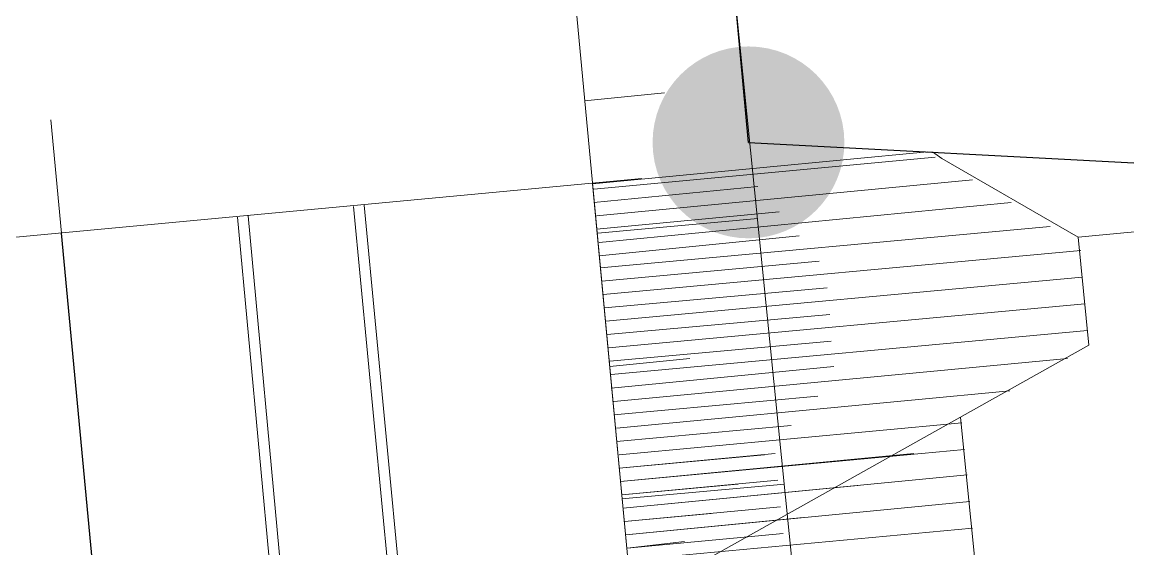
# Model space of a CAD drawing. Header units: metres. Extents: x 535281 to 535678, y 1836935 to 1837211.
# Drawn here: x 535423.8 to 535432.08, y 1837026.67 to 1837030.62 of the extents above; entities that cross this region are included whole.
import ezdxf

# ---------------------------------------------------------------- set-up
doc = ezdxf.new("R2010")
doc.units = ezdxf.units.M
doc.header["$MEASUREMENT"] = 0
doc.linetypes.add('DGN Style 2', pattern=[6.6157, 3.96942, -2.64628])
for name, color, linetype, lineweight in [('Level 2', 1, 'Continuous', 0), ('Level 32', 1, 'Continuous', 0), ('Level 37', 1, 'Continuous', 0), ('Level 38', 1, 'Continuous', 0), ('Level 4', 1, 'Continuous', 0), ('Level 42', 1, 'Continuous', 0), ('Level 43', 1, 'Continuous', 0), ('Level 5', 1, 'Continuous', 0), ('Level 8', 1, 'Continuous', 0), ('Level 9', 1, 'Continuous', 0)]:
    doc.layers.add(name, color=color, linetype=linetype, lineweight=lineweight)

msp = doc.modelspace()

# ---------------------------------------------------------------- hatches: boundary and pattern name
at = {"layer": 'Level 4', "linetype": 'Continuous', "lineweight": 0}
h = msp.add_hatch(color=7, dxfattribs=at)
edge = h.paths.add_edge_path()
edge.add_arc((535429.24, 1837029.72), 0.7187, 270, 630)

# ---------------------------------------------------------------- linework, layer by layer
at = {"layer": 'Level 2', "color": 7, "linetype": 'Continuous', "lineweight": 0}
for p, q in [((535428.01, 1837030.03), (535428.61, 1837030.09)), ((535428.11, 1837029.04), (535429.31, 1837029.15)), ((535428.2, 1837028.04), (535428.8, 1837028.1)), ((535428.29, 1837027.05), (535429.51, 1837027.16))]:
    msp.add_line(p, q, dxfattribs=at)
at = {"layer": 'Level 2', "color": 7, "linetype": 'Continuous', "lineweight": 0, "flags": 128}
for points in [[(535435.98, 1836945.1), (535434.11, 1836965.01), (535432.24, 1836984.92), (535430.38, 1837004.83), (535428.51, 1837024.75), (535426.64, 1837044.66), (535424.77, 1837064.57), (535422.91, 1837084.48), (535421.04, 1837104.4), (535419.17, 1837124.31), (535417.31, 1837144.22), (535416.21, 1837155.93), (535415.18, 1837169.05), (535414.35, 1837183.74), (535414.41, 1837201.28)], [(535415.74, 1837201.28), (535415.97, 1837183.82), (535416.56, 1837169.17), (535417.48, 1837156.05), (535418.53, 1837144.34), (535420.19, 1837124.41), (535422.31, 1837104.52), (535423.93, 1837084.58), (535425.86, 1837064.67), (535427.73, 1837044.76), (535429.74, 1837024.86), (535431.04, 1837004.9), (535433, 1836984.99), (535434.23, 1836965.02), (535437.05, 1836945.2), (535437.06, 1836945.1)]]:
    msp.add_lwpolyline(points, dxfattribs=at)
at = {"layer": 'Level 32', "color": 7, "linetype": 'Continuous', "lineweight": 0}
for p, q in [((535428.07, 1837029.41), (535430.58, 1837029.65)), ((535428.07, 1837029.41), (535430.58, 1837029.65)), ((535428.08, 1837029.37), (535430.64, 1837029.61)), ((535428.08, 1837029.37), (535430.64, 1837029.61)), ((535430.69, 1837029.6), (535430.62, 1837029.65)), ((535430.69, 1837029.6), (535430.62, 1837029.65)), ((535428.1, 1837029.17), (535430.92, 1837029.44)), ((535428.1, 1837029.17), (535430.92, 1837029.44)), ((535428.08, 1837029.27), (535429.31, 1837029.39)), ((535428.08, 1837029.27), (535429.31, 1837029.39)), ((535428.12, 1837028.97), (535431.21, 1837029.27)), ((535428.12, 1837028.97), (535431.21, 1837029.27)), ((535428.1, 1837029.07), (535429.47, 1837029.2)), ((535428.1, 1837029.07), (535429.47, 1837029.2)), ((535428.12, 1837028.87), (535429.62, 1837029.02)), ((535428.12, 1837028.87), (535429.62, 1837029.02)), ((535428.13, 1837028.78), (535431.5, 1837029.09)), ((535428.13, 1837028.78), (535431.5, 1837029.09)), ((535428.15, 1837028.58), (535431.73, 1837028.91)), ((535428.15, 1837028.58), (535431.73, 1837028.91)), ((535428.14, 1837028.68), (535429.77, 1837028.83)), ((535428.14, 1837028.68), (535429.77, 1837028.83)), ((535428.17, 1837028.38), (535431.74, 1837028.71)), ((535428.17, 1837028.38), (535431.74, 1837028.71)), ((535428.16, 1837028.48), (535429.83, 1837028.63)), ((535428.16, 1837028.48), (535429.83, 1837028.63)), ((535428.18, 1837028.28), (535429.85, 1837028.43)), ((535428.18, 1837028.28), (535429.85, 1837028.43)), ((535428.19, 1837028.18), (535431.76, 1837028.51)), ((535428.19, 1837028.18), (535431.76, 1837028.51)), ((535428.21, 1837027.98), (535431.78, 1837028.31)), ((535428.21, 1837027.98), (535431.78, 1837028.31)), ((535428.2, 1837028.08), (535429.86, 1837028.23)), ((535428.2, 1837028.08), (535429.86, 1837028.23)), ((535428.23, 1837027.78), (535431.63, 1837028.1)), ((535428.23, 1837027.78), (535431.63, 1837028.1)), ((535428.21, 1837027.88), (535429.88, 1837028.04)), ((535428.21, 1837027.88), (535429.88, 1837028.04)), ((535428.25, 1837027.58), (535431.2, 1837027.86)), ((535428.25, 1837027.58), (535431.2, 1837027.86)), ((535428.23, 1837027.68), (535429.76, 1837027.82)), ((535428.23, 1837027.68), (535429.76, 1837027.82)), ((535428.25, 1837027.48), (535429.56, 1837027.6)), ((535428.25, 1837027.48), (535429.56, 1837027.6)), ((535428.27, 1837027.38), (535430.84, 1837027.62)), ((535428.27, 1837027.38), (535430.84, 1837027.62)), ((535428.27, 1837027.28), (535429.44, 1837027.39)), ((535428.27, 1837027.28), (535429.44, 1837027.39)), ((535428.27, 1837027.28), (535429.36, 1837027.38)), ((535428.27, 1837027.28), (535429.36, 1837027.38)), ((535428.28, 1837027.18), (535430.86, 1837027.42)), ((535428.28, 1837027.18), (535430.86, 1837027.42)), ((535428.28, 1837027.18), (535430.48, 1837027.39)), ((535428.28, 1837027.18), (535430.48, 1837027.39)), ((535428.29, 1837027.08), (535429.46, 1837027.19)), ((535428.29, 1837027.08), (535429.46, 1837027.19)), ((535428.3, 1837026.98), (535430.88, 1837027.23)), ((535428.3, 1837026.98), (535430.88, 1837027.23)), ((535428.29, 1837027.08), (535429.16, 1837027.16)), ((535428.29, 1837027.08), (535429.16, 1837027.16)), ((535428.3, 1837026.98), (535430.06, 1837027.15)), ((535428.3, 1837026.98), (535430.06, 1837027.15)), ((535428.32, 1837026.78), (535430.9, 1837027.03)), ((535428.32, 1837026.78), (535430.9, 1837027.03)), ((535428.31, 1837026.88), (535429.48, 1837026.99)), ((535428.31, 1837026.88), (535429.48, 1837026.99)), ((535428.31, 1837026.88), (535428.96, 1837026.94)), ((535428.31, 1837026.88), (535428.96, 1837026.94)), ((535428.32, 1837026.78), (535429.65, 1837026.91)), ((535428.32, 1837026.78), (535429.65, 1837026.91)), ((535428.33, 1837026.68), (535429.5, 1837026.79)), ((535428.33, 1837026.68), (535429.5, 1837026.79)), ((535428.34, 1837026.59), (535430.92, 1837026.83)), ((535428.34, 1837026.59), (535430.92, 1837026.83)), ((535428.33, 1837026.68), (535428.76, 1837026.73)), ((535428.33, 1837026.68), (535428.76, 1837026.73))]:
    msp.add_line(p, q, dxfattribs=at)
at = {"layer": 'Level 37', "color": 7, "linetype": 'Continuous', "lineweight": 0}
msp.add_line((535420.45, 1837028.7), (535428.44, 1837029.45), dxfattribs=at)
msp.add_line((535420.45, 1837028.7), (535428.44, 1837029.45), dxfattribs=at)
at = {"layer": 'Level 38', "color": 7, "linetype": 'Continuous', "lineweight": 0}
for p, q in [((535428.51, 1837024.75), (535428.07, 1837029.41)), ((535428.51, 1837024.75), (535428.07, 1837029.41)), ((535424.53, 1837024.37), (535424.09, 1837029.04)), ((535424.53, 1837024.37), (535424.09, 1837029.04))]:
    msp.add_line(p, q, dxfattribs=at)
at = {"layer": 'Level 42', "color": 7, "linetype": 'Continuous', "lineweight": 0}
for p, q in [((535430.69, 1837029.6), (535431.71, 1837029.01)), ((535430.69, 1837029.6), (535431.71, 1837029.01)), ((535431.71, 1837029.01), (535435.69, 1837029.38)), ((535431.71, 1837029.01), (535435.69, 1837029.38)), ((535431.79, 1837028.2), (535431.71, 1837029.01)), ((535431.79, 1837028.2), (535431.71, 1837029.01)), ((535431.79, 1837028.2), (535428.36, 1837026.28)), ((535431.79, 1837028.2), (535428.36, 1837026.28)), ((535430.95, 1837026.45), (535430.83, 1837027.66)), ((535430.95, 1837026.45), (535430.83, 1837027.66))]:
    msp.add_line(p, q, dxfattribs=at)
at = {"layer": 'Level 43', "color": 7, "linetype": 'Continuous', "lineweight": 0}
for p, q in [((535426.66, 1837025.26), (535426.28, 1837029.24)), ((535426.66, 1837025.26), (535426.28, 1837029.24)), ((535426.74, 1837025.26), (535426.36, 1837029.25)), ((535426.74, 1837025.26), (535426.36, 1837029.25)), ((535425.78, 1837025.17), (535425.41, 1837029.16)), ((535425.78, 1837025.17), (535425.41, 1837029.16)), ((535425.86, 1837025.18), (535425.49, 1837029.17)), ((535425.86, 1837025.18), (535425.49, 1837029.17))]:
    msp.add_line(p, q, dxfattribs=at)
at = {"layer": 'Level 5', "color": 1, "linetype": 'Continuous', "lineweight": 30}
for q in [(535422.31, 1837104.52), (535435.69, 1837029.38)]:
    msp.add_line((535429.24, 1837029.72), q, dxfattribs=at)
at = {"layer": 'Level 8', "color": 7, "linetype": 'DGN Style 2', "lineweight": 0, "flags": 128}
msp.add_lwpolyline([(535410.41, 1837201.28), (535410.35, 1837183.55), (535411.19, 1837168.72), (535412.23, 1837155.56), (535413.32, 1837143.85), (535415.19, 1837123.94), (535417.06, 1837104.02), (535418.93, 1837084.11), (535420.79, 1837064.2), (535422.66, 1837044.29), (535424.53, 1837024.37), (535426.39, 1837004.46), (535428.26, 1836984.55), (535430.13, 1836964.63), (535431.95, 1836945.1)], dxfattribs=at)
at = {"layer": 'Level 9', "color": 7, "linetype": 'Continuous', "lineweight": 0, "flags": 128}
msp.add_lwpolyline([(535415.74, 1837201.28), (535415.97, 1837183.82), (535416.56, 1837169.17), (535417.48, 1837156.05), (535418.53, 1837144.34), (535420.19, 1837124.41), (535422.31, 1837104.52), (535423.93, 1837084.58), (535425.86, 1837064.67), (535427.73, 1837044.76), (535429.74, 1837024.86), (535431.04, 1837004.9), (535433, 1836984.99), (535434.23, 1836965.02), (535437.05, 1836945.2), (535437.06, 1836945.1)], dxfattribs=at)

doc.saveas('drawing.dxf')
